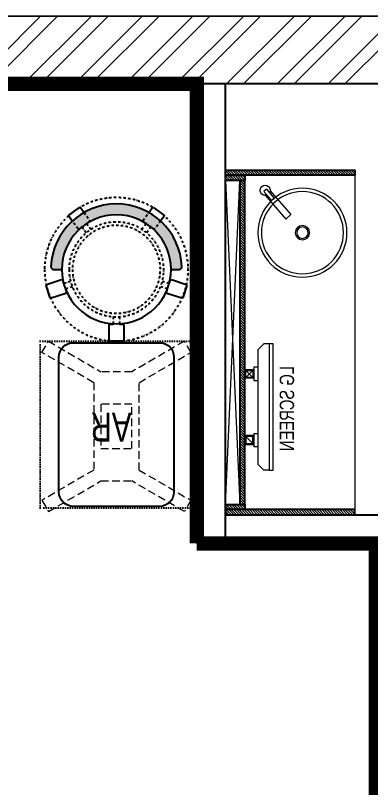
# Model space of a CAD drawing. Header units: feet. Extents: x 9376474 to 9395053, y -6862683 to -6856347.
# Drawn here: x 9385475 to 9386711, y -6859036 to -6856347 of the extents above; entities that cross this region are included whole.
import ezdxf

# ---------------------------------------------------------------- set-up
doc = ezdxf.new("R2010")
doc.units = ezdxf.units.FT
doc.header["$LTSCALE"] = 33
doc.header["$MEASUREMENT"] = 0
for name, pattern in [('ACAD_ISO03W100', [30, 12, -18]), ('DASHDOT2', [0.5, 0.25, -0.125, 0, -0.125]), ('DOT', [0.25, 0, -0.25]), ('HIDDEN2', [4.7624999999999975, 3.174999999999998, -1.587499999999999])]:
    doc.linetypes.add(name, pattern=pattern)
doc.layers.add('A-WALL', color=1, linetype='Continuous')
for name, color, linetype, lineweight in [('A-WALL HATCH', 251, 'Continuous', 5), ('Floor-Unit', 1, 'Continuous', 13), ('HATCH', 9, 'Continuous', 9), ('LENS-PARTITION', 21, 'Continuous', 25), ('LENS-TEXT', 31, 'Continuous', 5), ('LENS_DIMENSION', 193, 'Continuous', 0), ('LK-FF&E FLOOR', 1, 'Continuous', 9), ('LK-FF&E WALL', 1, 'Continuous', 9), ('LK-FLUTTED FINISH', 20, 'Continuous', 30), ('LK-IT', 3, 'Continuous', 18), ('LK-MIRROR', 133, 'Continuous', 13), ('LN-ELEVATION-1', 81, 'Continuous', 25), ('LN-ELEVATION-2', 103, 'Continuous', 20), ('LN-ELEVATION-3', 125, 'Continuous', 18), ('LN-ELEVATION-4', 145, 'Continuous', 13), ('LN-HATCH', 251, 'Continuous', 0), ('TV', 92, 'Continuous', 18)]:
    doc.layers.add(name, color=color, linetype=linetype, lineweight=lineweight)
doc.styles.add('LK TXT', font='GILC____.TTF', dxfattribs={"height": 100})
doc.styles.get("Standard").update_dxf_attribs({"font": 'GILC____.TTF'})

# ---------------------------------------------------------------- blocks, each defined once
blk = doc.blocks.new('A$C68f6a2d5')
at = {"layer": 'A-WALL HATCH'}
h = blk.add_hatch(dxfattribs=at)
h.set_pattern_fill('ANSI32', color=256, scale=333)
h.set_pattern_definition([(45, (-4387094.851958535, 5466808.875799414), (-88.29995930067012, 88.29995930067012), []), (45, (-4387035.9853191, 5466808.875799414), (-88.29995930067012, 88.29995930067012), [])])
h.paths.add_polyline_path([(-16886.19356752559, 4581.144928367808), (-16856.46786552866, 5069.35622321628), (-13654.63234183006, 5069.35622321628), (-13654.82505330443, 5299.356142482721), (-17100.59142415598, 5296.469016602262), (-17139.79740101937, 4595.32574770879)])
h.paths.add_polyline_path([(-13946.64319825731, -6.519258e-09), (-13946.64319825638, 229.9999999934807), (-17147.64319825731, 229.9999999925494), (-17108.50637007504, 929.9066428244113), (-17362.11020356975, 944.0874621653929), (-17414.9009424122, -8.3819032e-09)])
h.paths.add_polyline_path([(-10553.64319825638, -5.5879354e-09), (-10553.64319825731, 229.999999994412), (-13692.64319825731, 229.999999994412), (-13692.64319825731, -6.519258e-09)])
h.paths.add_polyline_path([(-10272.6335289739, 5069.35622321628), (-10272.82624044828, 5302.189839037136), (-13400.82514246367, 5299.568962980061), (-13400.63243098929, 5069.569043714553)])
h.paths.add_polyline_path([(-7037.63001914201, 5069.35622321628), (-7037.8273759922, 5304.900367823429), (-10018.82632960565, 5302.402659535408), (-10018.63361813314, 5069.35622321628)])
h.paths.add_polyline_path([(-7312.643198257312, -3.7252903e-09), (-7312.643198257312, 229.9999999962747), (-10299.64319825731, 229.999999994412), (-10299.64319825731, -4.6566129e-09)])
h.paths.add_polyline_path([(-3964.551538765431, -2.7939677e-09), (-3951.741164169275, 229.9999999962747), (-7058.643198256381, 229.9999999962747), (-7058.643198257311, -3.7252903e-09)])
h.paths.add_polyline_path([(-452.9685731772333, -9.313226e-10), (-376.2923748698085, 230), (-3728.29237487074, 229.9999999990687), (-3741.011330006644, -1.8626451e-09)])
h.paths.add_polyline_path([(1063.43828272447, 2454.861326566897), (818.7127828169614, 2468.545694245957), (-44.0887586902827, 476.8380689360201), (196.4276771182194, 453.4374169688671)])
at = {"layer": 'A-WALL'}
for p, q in [((-3543.726215796545, 5307.827992276289), (-17100.59142415598, 5296.469016602262)), ((-7037.63001914201, 5069.35622321628), (-10018.63361813314, 5069.35622321628))]:
    blk.add_line(p, q, dxfattribs=at)
blk = doc.blocks.new('rtf')
at = {"color": 0, "linetype": 'ByBlock', "lineweight": -2}
for p, q in [((16412.5253540573, -172798.8148984113), (16452.40026456733, -172798.8148984113)), ((16412.5253540573, -172810.8148984113), (16412.5253540573, -172798.8148984113)), ((16412.5253540573, -172810.8148984113), (16452.40026456733, -172810.8148984113)), ((16425.26329468148, -172793.1007600746), (16535.26329468148, -172793.1007600746)), ((16535.26329468148, -172793.1007600746), (16535.26329468148, -172817.1007600746)), ((16425.26329468148, -172817.1007600746), (16535.26329468148, -172817.1007600746))]:
    blk.add_line(p, q, dxfattribs=at)
for centre, radius, start, end in [((16412.5253540573, -172805.1007600746), 17.5, 21.05058810897431, 340.9421780194656), ((16444.53660690578, -172804.8148984114), 9.891264419597851, 322.656233941354, 37.34376605891414)]:
    blk.add_arc(centre, radius, start, end, dxfattribs=at)
blk = doc.blocks.new('dsg')
at = {"color": 0, "linetype": 'ByBlock', "lineweight": -2}
for radius in [155, 143, 25, 20]:
    blk.add_circle((11491.5035008227, -171102.5847399924), radius, dxfattribs=at)
blk.add_blockref('rtf', (-5117.472106590168, 1702.9323767405), dxfattribs=at)
blk = doc.blocks.new('CLINIC - CABINET SINK')
at = {"layer": 'LN-HATCH', "ltscale": 0.5}
h = blk.add_hatch(dxfattribs=at)
h.set_pattern_fill('ANSI31', color=256, scale=2)
h.set_pattern_definition([(45, (4052861.500382861, 1708016.355767586), (-4.490128060534575, 4.490128060534575), [])])
h.paths.add_polyline_path([(-563.359543572413, 156.9999999999999), (564.640456427587, 156.9999999999999), (564.640456427587, 174.9999999999999), (-563.359543572413, 174.9999999999999)])
h.paths.add_polyline_path([(582.6404564275867, 225), (600.6404564275867, 225), (600.6404564275867, -225), (582.6404564275867, -225)])
h.paths.add_polyline_path([(564.640456427587, 225), (582.6404564275867, 225), (582.6404564275867, 156.9999999999999), (564.640456427587, 156.9999999999999)])
h.paths.add_polyline_path([(-581.359543572413, 225), (-599.359543572413, 225), (-599.359543572413, -225), (-581.359543572413, -225)])
h.paths.add_polyline_path([(-581.359543572413, 225), (-563.359543572413, 225), (-563.359543572413, 156.9999999999999), (-581.359543572413, 156.9999999999999)])
at = {"layer": 'LN-ELEVATION-1', "ltscale": 0.5}
for points in [[(-581.359543572413, 225), (-599.359543572413, 225), (-599.359543572413, -225), (-581.359543572413, -225)], [(-581.359543572413, 225), (-563.359543572413, 225), (-563.359543572413, 156.9999999999999), (-581.359543572413, 156.9999999999999)], [(564.640456427587, 225), (582.6404564275867, 225), (582.6404564275867, 156.9999999999999), (564.640456427587, 156.9999999999999)], [(582.6404564275867, 225), (600.6404564275867, 225), (600.6404564275867, -225), (582.6404564275867, -225)], [(-563.359543572413, 156.9999999999999), (564.640456427587, 156.9999999999999), (564.640456427587, 174.9999999999999), (-563.359543572413, 174.9999999999999)]]:
    blk.add_lwpolyline(points, close=True, dxfattribs=at)
at = {"layer": 'LN-ELEVATION-2', "ltscale": 0.5}
blk.add_line((582.6404564275867, -225), (-581.359543572413, -225), dxfattribs=at)
at = {"layer": 'LN-HATCH', "ltscale": 0.5}
for p, q in [((564.640456427587, 225), (-563.359543572413, 174.9999999999999)), ((-563.359543572413, 225), (564.640456427587, 174.9999999999999))]:
    blk.add_line(p, q, dxfattribs=at)
at = {"layer": 'LN-ELEVATION-3', "xscale": -1, "rotation": 41.1558274151866}
blk.add_blockref('dsg', (-103569.3304926871, 136346.6509754679), dxfattribs=at)
blk = doc.blocks.new('CLINIC SCREEN')
at = {"layer": 'TV'}
for p, q in [((-103.1090284836336, 42.85441964946222), (-127.4114311772946, 18.55201695591665)), ((-127.4114311772946, 42.85441964946222), (-103.1090284836336, 18.55201695591665)), ((102.7052824410566, 42.85441964946222), (127.007685134602, 18.55201695591665))]:
    blk.add_line(p, q, dxfattribs=at)
at = {"layer": 'TV', "ltscale": 12}
for p, q in [((-220.0000000000082, -19.41163062257681), (-200.5883693773149, 0)), ((200.5883693773149, 0), (-200.5883693773149, 0)), ((-138.5315413423604, 0), (-138.5315413423604, 15.514207008644)), ((-138.5315413423604, 15.514207008644), (-91.98892031613741, 15.514207008644)), ((-91.98892031613741, 15.514207008644), (-91.98892031613741, 0)), ((91.98892031610741, 15.514207008644), (91.98892031610741, 0)), ((91.98892031610741, 15.514207008644), (138.5315413423595, 15.514207008644)), ((138.5315413423595, 0), (138.5315413423595, 15.514207008644)), ((219.9999999999918, -19.41163062257681), (200.5883693773149, 0)), ((-220.0000000000082, -38.82326124538668), (-220.0000000000082, -19.41163062257681)), ((219.9999999999918, -38.82326124538668), (219.9999999999918, -19.41163062257681))]:
    blk.add_line(p, q, dxfattribs=at)
at = {"layer": 'TV'}
for points in [[(-130.4492315140169, 15.51421661919448), (-100.0712281470269, 15.51421661919448), (-100.0712281470269, 45.89221998606814), (-130.4492315140169, 45.89221998606814)], [(-127.4114311772946, 18.55201695591665), (-103.1090284836336, 18.55201695591665), (-103.1090284836336, 42.85441964946222), (-127.4114311772946, 42.85441964946222)], [(130.0454854713243, 15.51421661919448), (99.66748210433435, 15.51421661919448), (99.66748210433435, 45.89221998606814), (130.0454854713243, 45.89221998606814)], [(127.007685134602, 18.55201695591665), (102.7052824410566, 18.55201695591665), (102.7052824410566, 42.85441964946222), (127.007685134602, 42.85441964946222)]]:
    blk.add_lwpolyline(points, close=True, dxfattribs=at)
at = {"layer": 'TV', "ltscale": 12}
blk.add_lwpolyline([(-220.0000000000082, -51.71278328332107), (-220.0000000000082, -38.82326124538668), (219.9999999999918, -38.82326124538668), (219.9999999999918, -51.71278328332107)], close=True, dxfattribs=at)
at = {"layer": 'Floor-Unit', "color": 0, "ltscale": 2, "insert": (5.199680584678389, -100.4085774972336), "char_height": 50, "attachment_point": 5}
blk.add_mtext_dynamic_manual_height_columns('LG SCREEN', width=466.4796511627907, gutter_width=12.5, heights=[0], dxfattribs=at)
blk = doc.blocks.new('AR')
at = {"layer": 'LN-ELEVATION-2', "linetype": 'DOT', "lineweight": 25}
blk.add_lwpolyline([(0, 13.41378593863919), (530, 13.41378593863919), (530, 593.4137859386392), (0, 593.4137859386392)], close=True, dxfattribs=at)
at = {"layer": 'LN-ELEVATION-2', "lineweight": 25}
blk.add_lwpolyline([(465, 68.22063546301797), (465, 538.2206354630179, 0.4142135623730951), (415, 588.2206354630177), (115, 588.2206354630177, 0.4142135623730951), (65, 538.2206354630179), (65, 68.22063546301797, 0.4142135623730951), (115, 18.22063546301797), (415, 18.22063546301797, 0.4142135623730951)], format="xyb", close=True, dxfattribs=at)
at = {"layer": 'LN-ELEVATION-4', "linetype": 'HIDDEN2', "ltscale": 0.25}
for points in [[(185.8456009030342, 448.8780772723258), (5.888936847448348, 554.0078910568263), (28.48512306064368, 593.350836840691), (211.0874861851335, 486.6754184374586)], [(344.154399111867, 448.8780772762837), (524.1110631600021, 554.0078910947777), (501.5148769393563, 593.3508368753828), (318.9125138223171, 486.6754184374586)], [(211.0874861851335, 486.6754184376913), (318.9125138223171, 486.6754184376913)], [(185.8456009030342, 144.472759603057), (185.8456009030342, 448.8780772723258)], [(344.154399111867, 448.8780772762837), (344.154399111867, 144.4727595990989)], [(185.8456009030342, 144.472759603057), (5.888936847448348, 39.34294581855647), (28.48512306064368, 3.46917659e-08), (211.0874861851335, 106.6754184379242)], [(344.154399111867, 144.4727595990989), (524.1110631600021, 39.34294578060508), (501.5148769393563, 0), (318.9125138223171, 106.6754184379242)], [(318.9125138223171, 106.6754184376914), (211.0874861851335, 106.6754184376914)]]:
    blk.add_lwpolyline(points, dxfattribs=at)
blk.add_lwpolyline([(210.8456009030342, 373.9866790841333), (319.154399111867, 373.9866790841333), (319.154399111867, 219.3641577917151), (210.8456009030342, 219.3641577917151)], close=True, dxfattribs=at)
blk = doc.blocks.new('DR STOOL')
at = {"layer": 'HATCH'}
h = blk.add_hatch(dxfattribs=at)
h.set_pattern_fill('ANSI36', color=250, angle=-90.00000000000001)
h.set_pattern_definition([(315, (-227.8099174643867, 917.3997257252777), (6.173926083235043, -1.683798022700468), [7.9375, -1.587499999999999, 0, -1.587499999999999])])
edge = h.paths.add_edge_path()
edge.add_line((-190.0000000041909, 4.511094e-10), (-218.6899174675346, 4.511094e-10))
edge.add_arc((-218.6899174670689, 9.120000000388245), 9.119999999940092, 177.6119845363388, 269.9999999996136, ccw=False)
edge.add_arc((-1.8626451e-09, 3.565219e-10), 228.000000002257, 2.3880154632688004, 177.6119845367313, ccw=False)
edge.add_arc((218.6899174633436, 9.120000000497384), 9.120000000051716, -90.00000000034493, 2.3880154629299, ccw=False)
edge.add_line((218.6899174633436, 4.511094e-10), (190, 4.511094e-10))
edge.add_arc((-1.8626451e-09, 4.511094e-10), 190.000000001979, -1.27e-14, 180)
at = {"layer": 'LN-ELEVATION-1', "color": 1, "ltscale": 100}
for p, q in [((-128.6221585394814, 215.4841044476634), (-165.2704676063731, 189.0243927398114)), ((-124.7228340068832, 214.8545704018979), (-128.6221585394814, 215.4841044476634)), ((128.7014972954057, 215.5933048763618), (124.7553772013634, 214.9803744515593)), ((128.7014972954057, 215.5933048763618), (124.7553772013634, 214.9803744515593)), ((165.1911288509145, 188.915192311113), (128.7014972954057, 215.5933048763618)), ((165.1911288509145, 188.915192311113), (128.7014972954057, 215.5933048763618)), ((-165.2704676063731, 189.0243927398114), (-165.9069543029182, 185.0820035930228)), ((-112.6981821293011, 198.1996966340157), (-124.7228340068832, 214.8545704018979)), ((124.7553772013634, 214.9803744515593), (112.5488144652918, 198.2845540212292)), ((165.7973639420234, 185.0121775862135), (165.1911288509145, 188.915192311113)), ((165.7973639420234, 185.0121775862135), (165.1911288509145, 188.915192311113)), ((-165.9069543029182, 185.0820035930228), (-153.8003208162263, 168.3135803133482)), ((153.6734594982117, 168.4294150282658), (165.7973639420234, 185.0121775862135)), ((-242.9550312487409, -52.24013893969095), (-244.7482102331705, -55.75945052818861)), ((-191.2928382232785, -35.45407700946089), (-242.9550312487409, -52.24013893969095)), ((-187.9259491492994, -37.1695928365807), (-191.2928382232785, -35.45407700946089)), ((-184.1424400564283, -48.81403796559607), (-187.9259491492994, -37.1695928365807)), ((188.0651108901948, -36.96233201187715), (184.0504167033359, -49.19388854173303)), ((191.3981811110861, -35.27656588272658), (188.0651108901948, -36.96233201187715)), ((243.0100176925771, -52.21682526778022), (191.3981811110861, -35.27656588272658)), ((244.8123673382215, -55.78040257930116), (243.0100176925771, -52.21682526778022)), ((-244.7482102331705, -55.75945052818861), (-230.7800458371639, -98.74904560100549)), ((-173.8639617776498, -80.4479453730819), (-177.8421125086024, -68.2044548037811)), ((-175.5596735184081, -83.7759667420105), (-173.8639617776498, -80.4479453730819)), ((177.6922140880488, -68.56540505095472), (173.8739495249465, -80.1985000452405)), ((173.8739495249465, -80.1985000452405), (175.5794035866856, -83.5704969359358)), ((230.715890809428, -98.7280946081737), (244.8123673382215, -55.78040257930116)), ((-230.7800458371639, -98.74904560100549), (-227.2218665438704, -100.5620286722478)), ((-227.2218665438704, -100.5620286722478), (-175.5596735184081, -83.7759667420105)), ((175.5794035866856, -83.5704969359358), (227.1912401677109, -100.5107563209894)), ((227.1912401677109, -100.5107563209894), (230.715890809428, -98.7280946081737)), ((-22.72193054761737, -190.2142363802995), (-25.39390889601782, -192.886214728569)), ((-25.39390889601782, -192.886214728569), (-25.39390889601782, -247.2070584567482)), ((-10.47823652112856, -190.2142363802995), (-22.72193054761737, -190.2142363802995)), ((22.78362171910703, -190.2142363802995), (9.910054048988968, -190.2142363802995)), ((25.42475448176265, -192.8553691428751), (22.78362171910703, -190.2142363802995)), ((25.42475448176265, -247.1762128710543), (25.42475448176265, -192.8553691428751)), ((-25.39390889601782, -247.2070584567482), (-22.60096735274419, -250)), ((-22.60096735274419, -250), (22.60096735274419, -250)), ((22.60096735274419, -250), (25.42475448176265, -247.1762128710543))]:
    blk.add_line(p, q, dxfattribs=at)
at = {"layer": 'LN-ELEVATION-1', "linetype": 'DASHDOT2'}
for p, q in [((-92.92521573789418, 170.8129362839827), (-112.6981821293011, 198.1996966340157)), ((112.5488144652918, 198.2845540212292), (92.69529851106927, 171.1294289919315)), ((-153.8003208162263, 168.3135803133482), (-134.1093360339291, 141.0403694751003)), ((-103.4542870586738, 159.9154408004979), (-93.52748446213081, 167.0824927485227)), ((-93.52748446213081, 167.0824927485227), (-92.92521573789418, 170.8129362839827)), ((92.69529851106927, 171.1294289919315), (93.26858203159645, 167.4385604566923)), ((93.26858203159645, 167.4385604566923), (103.6608748426661, 159.8406005539291)), ((133.7372852512635, 141.1612321265929), (153.6734594982117, 168.4294150282658)), ((-134.1093360339291, 141.0403694751003), (-130.4219571123831, 140.4450534014686)), ((-130.4219571123831, 140.4450534014686), (-119.9844727469608, 147.9808124662595)), ((-119.9844727469608, 147.9808124662595), (-105.3687285655178, 126.9741353208374)), ((-88.15393704269081, 139.4771787207864), (-103.4542870586738, 159.9154408004979)), ((103.6608748426661, 159.8406005539291), (88.19885099539533, 139.4487815762331)), ((105.4096150295809, 126.94019481352), (120.1194891873747, 147.8074627162714)), ((120.1194891873747, 147.8074627162714), (130.0033113472163, 140.5812532722048)), ((130.0033113472163, 140.5812532722048), (133.7372852512635, 141.1612321265929)), ((-159.954806596972, -40.49024384317454), (-184.1424400564283, -48.81403796559607)), ((184.0504167033359, -49.19388854173303), (159.8786162491887, -40.79004861696012)), ((-177.8421125086024, -68.2044548037811), (-153.4148110738024, -60.73628028803068)), ((153.3006618716754, -61.02382378749462), (177.6922140880488, -68.56540505095472)), ((-10.92024635523557, -164.6382343793375), (-10.47823652112856, -190.2142363802995)), ((9.910054048988968, -190.2142363802995), (10.35584833659231, -164.674698740353))]:
    blk.add_line(p, q, dxfattribs=at)
at = {"layer": 'LN-ELEVATION-1', "color": 1, "ltscale": 100}
blk.add_lwpolyline([(-190.0000000023283, 0), (-218.6899174656719, 0, -0.4264743413925903), (-227.8019973598421, 9.5, -0.959166304662544), (227.8019973593764, 9.5, -0.4264743413925903), (218.6899174647406, 0), (190.0000000013969, 0)], format="xyb", dxfattribs=at)
at = {"layer": 'LN-ELEVATION-1', "linetype": 'DASHDOT2'}
for radius in [250, 165, 153]:
    blk.add_circle((0, 0), radius, dxfattribs=at)
at = {"layer": 'LN-ELEVATION-1', "color": 1, "ltscale": 100}
blk.add_circle((0, 0), 190, dxfattribs=at)

msp = doc.modelspace()

# ---------------------------------------------------------------- linework, layer by layer
at = {"layer": 'LENS-PARTITION'}
for points in [[(9386106.234981408, -6858185.919414145), (9386206.234981408, -6858185.919414145), (9386206.234981408, -6856585.919414145), (9386106.234981408, -6856585.919414145)], [(9386206.234981408, -6858085.919414145), (9386829.7939646, -6858085.919414145), (9386829.7939646, -6858185.919414145), (9386206.234981408, -6858185.919414145)]]:
    msp.add_lwpolyline(points, close=True, dxfattribs=at)
at = {"layer": 'LK-FLUTTED FINISH', "linetype": 'ACAD_ISO03W100', "ltscale": 0.05, "const_width": 50}
msp.add_lwpolyline([(9386106.234981408, -6858185.919414145), (9386729.7939646, -6858185.919414145), (9386729.793964589, -6861222.275637365), (9386575.7939646, -6861225.057130401), (9386575.7939646, -6861425.275637365)], dxfattribs=at)
at = {"layer": 'LK-MIRROR', "linetype": 'ACAD_ISO03W100', "ltscale": 0.05, "const_width": 50}
msp.add_lwpolyline([(9386106.234981408, -6858185.919414145), (9386106.234981408, -6856585.919414145), (9385069.841344878, -6856585.919414145)], dxfattribs=at)

# ---------------------------------------------------------------- block references
at = {"layer": 'LENS_DIMENSION'}
msp.add_blockref('A$C68f6a2d5', (9393888.437162858, -6861655.275637361), dxfattribs=at)
at = {"layer": 'LK-FF&E FLOOR', "xscale": -1}
for name, p in [('DR STOOL', (9385826.76496946, -6857231.637026828)), ('AR', (9386091.764969463, -6858075.050812767))]:
    msp.add_blockref(name, p, dxfattribs=at)
at = {"layer": 'LK-FF&E WALL', "rotation": 90.00000000000003}
msp.add_blockref('CLINIC - CABINET SINK', (9386431.234981406, -6857486.559870572), dxfattribs=at)
at = {"layer": 'LK-IT', "xscale": -1, "rotation": 89.99999999999991}
msp.add_blockref('CLINIC SCREEN', (9386320.127201382, -6857710.919414145), dxfattribs=at)

# ---------------------------------------------------------------- texts
at = {"layer": 'LENS-TEXT', "color": 0, "linetype": 'Continuous', "ltscale": 3, "insert": (9385808.107932556, -6857781.121470887), "char_height": 100, "attachment_point": 5, "rotation": 180, "style": 'LK TXT'}
msp.add_mtext_dynamic_manual_height_columns('AR', width=237.4408088319178, gutter_width=12.5, heights=[0], dxfattribs=at)

doc.saveas('drawing.dxf')
